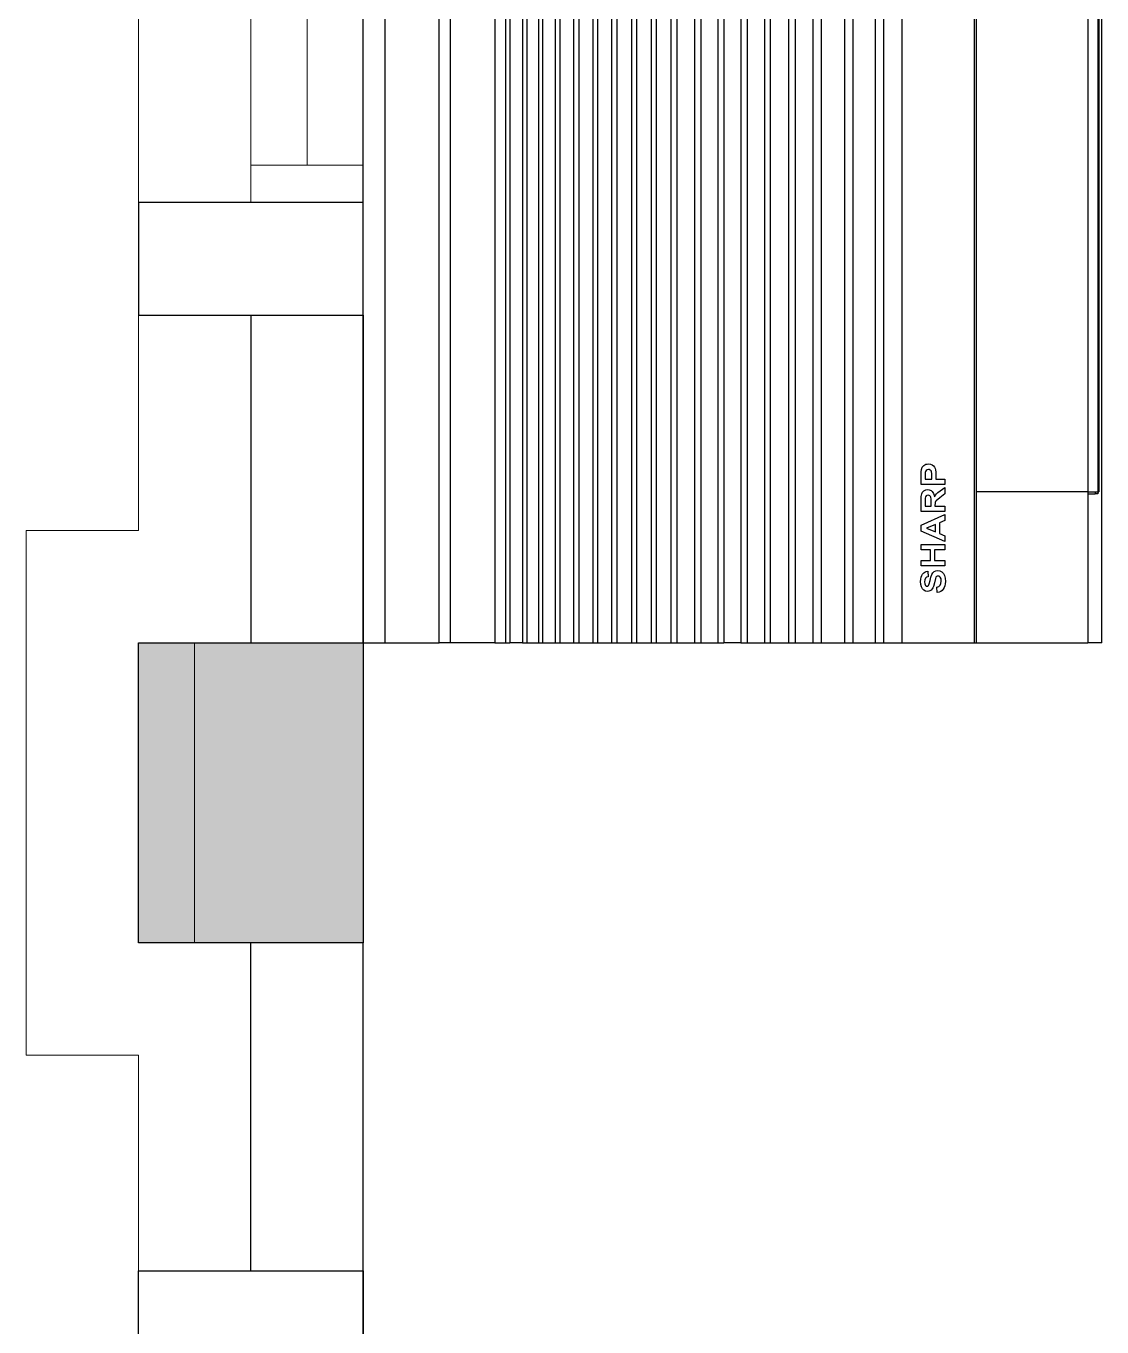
# Model space of a CAD drawing. Header units: inches. Extents: x 14 to 94880, y -4 to 65361.
# Drawn here: x 18765 to 20201, y 37236 to 38971 of the extents above; entities that cross this region are included whole.
import ezdxf

# ---------------------------------------------------------------- set-up
doc = ezdxf.new("R2010")
doc.units = ezdxf.units.IN
doc.header["$MEASUREMENT"] = 0
for name, color, linetype, lineweight in [('COLUMN', 8, 'Continuous', 30), ('LW', 8, 'Continuous', 20), ('wall', 8, 'Continuous', 30), ('WIN', 8, 'Continuous', 18)]:
    doc.layers.add(name, color=color, linetype=linetype, lineweight=lineweight)
doc.layers.add('Edges', color=7, linetype='Continuous')

# ---------------------------------------------------------------- blocks, each defined once
blk = doc.blocks.new('air con')
at = {"layer": 'Edges'}
for p, q in [((71.402, 41.898), (152.402, 41.898)), ((71.402, 41.898), (71.402, 41.095)), ((71.402, 41.095), (152.402, 41.095)), ((71.402, 41.095), (71.402, 39.122)), ((71.402, 39.122), (152.402, 39.122)), ((71.402, 38.724), (71.402, 39.122)), ((152.402, 38.724), (71.402, 38.724)), ((71.402, 37.092), (71.402, 38.724)), ((71.402, 37.092), (71.402, 36.701)), ((152.402, 37.092), (71.402, 37.092)), ((152.402, 36.701), (71.402, 36.701)), ((71.402, 36.701), (71.402, 36.542)), ((152.402, 36.542), (71.402, 36.542)), ((71.402, 36.078), (71.402, 36.542)), ((152.402, 36.078), (71.402, 36.078)), ((71.402, 36.078), (71.402, 35.914)), ((152.402, 35.914), (71.402, 35.914)), ((71.402, 35.914), (71.402, 35.493)), ((71.402, 35.493), (71.402, 35.34)), ((152.402, 35.493), (71.402, 35.493)), ((152.402, 35.34), (71.402, 35.34)), ((71.402, 35.34), (71.402, 34.877)), ((152.402, 34.877), (71.402, 34.877)), ((71.402, 34.877), (71.402, 34.709)), ((152.402, 34.709), (71.402, 34.709)), ((71.402, 34.709), (71.402, 34.207)), ((152.402, 34.207), (71.402, 34.207)), ((71.402, 34.207), (71.402, 34.022)), ((71.402, 34.022), (71.402, 33.51)), ((152.402, 34.022), (71.402, 34.022)), ((152.402, 33.51), (71.402, 33.51)), ((71.402, 33.51), (71.402, 33.335)), ((152.402, 33.335), (71.402, 33.335)), ((71.402, 33.335), (71.402, 32.826)), ((152.402, 32.826), (71.402, 32.826)), ((71.402, 32.826), (71.402, 32.625)), ((152.402, 32.625), (71.402, 32.625)), ((71.402, 32.625), (71.402, 32.098)), ((152.402, 32.098), (71.402, 32.098)), ((71.402, 32.098), (71.402, 31.911)), ((152.402, 31.911), (71.402, 31.911)), ((71.402, 31.911), (71.402, 31.378)), ((152.402, 31.378), (71.402, 31.378)), ((71.402, 31.378), (71.402, 31.189)), ((152.402, 31.189), (71.402, 31.189)), ((71.402, 31.189), (71.402, 30.654)), ((152.402, 30.654), (71.402, 30.654)), ((71.402, 30.654), (71.402, 30.439)), ((152.402, 30.439), (71.402, 30.439)), ((71.402, 30.439), (71.402, 29.791)), ((152.402, 29.791), (71.402, 29.791)), ((71.402, 29.791), (71.402, 29.562)), ((71.402, 29.562), (71.402, 28.935)), ((152.402, 29.562), (71.402, 29.562)), ((152.402, 28.935), (71.402, 28.935)), ((71.402, 28.935), (71.402, 28.714)), ((152.402, 28.714), (71.402, 28.714)), ((71.402, 28.092), (71.402, 28.714)), ((152.402, 28.092), (71.402, 28.092)), ((71.402, 28.092), (71.402, 27.871)), ((71.402, 27.871), (71.402, 27.226)), ((152.402, 27.871), (71.402, 27.871)), ((152.402, 27.226), (71.402, 27.226)), ((71.402, 27.226), (71.402, 27.024)), ((71.402, 27.024), (71.402, 26.349)), ((152.402, 27.024), (71.402, 27.024)), ((152.402, 26.349), (71.402, 26.349)), ((71.402, 26.349), (71.402, 26.117)), ((152.402, 26.117), (71.402, 26.117)), ((71.402, 26.117), (71.402, 25.469)), ((152.402, 25.469), (71.402, 25.469)), ((71.402, 25.469), (71.402, 25.162)), ((152.402, 25.162), (71.402, 25.162)), ((71.402, 25.162), (71.402, 24.304)), ((152.402, 24.304), (71.402, 24.304)), ((71.402, 24.304), (71.402, 24.002)), ((152.402, 24.002), (71.402, 24.002)), ((71.402, 24.002), (71.402, 23.184)), ((71.402, 23.184), (71.402, 22.883)), ((152.402, 23.184), (71.402, 23.184)), ((152.402, 22.883), (71.402, 22.883)), ((71.402, 22.883), (71.402, 22.213)), ((152.402, 22.213), (71.402, 22.213)), ((71.402, 22.213), (71.402, 19.568)), ((73.294, 21.346), (73.326, 21.406)), ((73.326, 21.406), (73.378, 21.457)), ((73.378, 21.457), (73.448, 21.494)), ((73.448, 21.494), (73.537, 21.517)), ((73.537, 21.517), (73.642, 21.525)), ((73.642, 21.525), (73.729, 21.52)), ((73.729, 21.52), (73.804, 21.507)), ((73.804, 21.507), (73.868, 21.484)), ((73.868, 21.484), (73.921, 21.453)), ((73.921, 21.453), (73.962, 21.414)), ((73.962, 21.414), (73.992, 21.369)), ((74.215, 20.639), (74.215, 21.51)), ((74.215, 21.51), (74.413, 21.51)), ((74.413, 21.51), (74.413, 21.167)), ((74.802, 21.167), (74.802, 21.51)), ((74.802, 21.51), (75.001, 21.51)), ((75.001, 21.51), (75.001, 20.639)), ((75.106, 20.639), (75.489, 21.51)), ((75.489, 21.51), (75.699, 21.51)), ((75.699, 21.51), (76.093, 20.639)), ((76.199, 20.639), (76.199, 21.51)), ((76.199, 21.51), (76.616, 21.51)), ((76.616, 21.51), (76.752, 21.504)), ((76.752, 21.504), (76.845, 21.486)), ((76.845, 21.486), (76.91, 21.454)), ((76.91, 21.454), (76.96, 21.403)), ((76.96, 21.403), (76.992, 21.338)), ((77.19, 20.639), (77.19, 21.51)), ((77.19, 21.51), (77.508, 21.51)), ((77.508, 21.51), (77.658, 21.506)), ((77.658, 21.506), (77.744, 21.497)), ((77.744, 21.497), (77.822, 21.465)), ((77.822, 21.465), (77.886, 21.411)), ((77.886, 21.411), (77.911, 21.376)), ((73.247, 20.922), (73.441, 20.939)), ((73.262, 20.853), (73.247, 20.922)), ((73.283, 21.282), (73.294, 21.346)), ((73.289, 21.232), (73.283, 21.282)), ((73.306, 21.186), (73.289, 21.232)), ((73.334, 21.144), (73.306, 21.186)), ((73.374, 21.106), (73.334, 21.144)), ((73.412, 21.082), (73.374, 21.106)), ((73.462, 21.059), (73.412, 21.082)), ((73.441, 20.939), (73.467, 20.864)), ((73.598, 21.02), (73.462, 21.059)), ((73.481, 21.324), (73.473, 21.293)), ((73.473, 21.293), (73.48, 21.265)), ((73.48, 21.265), (73.502, 21.241)), ((73.504, 21.347), (73.481, 21.324)), ((73.502, 21.241), (73.567, 21.212)), ((73.563, 21.371), (73.504, 21.347)), ((73.64, 21.379), (73.563, 21.371)), ((73.567, 21.212), (73.685, 21.182)), ((73.757, 20.982), (73.598, 21.02)), ((73.713, 21.372), (73.64, 21.379)), ((73.685, 21.182), (73.811, 21.152)), ((73.766, 21.35), (73.713, 21.372)), ((73.8, 20.965), (73.757, 20.982)), ((73.8, 21.311), (73.766, 21.35)), ((73.82, 21.253), (73.8, 21.311)), ((73.828, 20.944), (73.8, 20.965)), ((73.811, 21.152), (73.899, 21.12)), ((74.019, 21.261), (73.82, 21.253)), ((73.843, 20.92), (73.828, 20.944)), ((73.848, 20.892), (73.843, 20.92)), ((73.899, 21.12), (73.961, 21.081)), ((73.961, 21.081), (74.008, 21.031)), ((73.992, 21.369), (74.011, 21.318)), ((74.008, 21.031), (74.037, 20.968)), ((74.011, 21.318), (74.019, 21.261)), ((74.037, 20.968), (74.047, 20.892)), ((74.413, 21.167), (74.802, 21.167)), ((74.802, 21.02), (74.413, 21.02)), ((74.413, 21.02), (74.413, 20.639)), ((74.802, 20.639), (74.802, 21.02)), ((75.592, 21.306), (75.459, 20.983)), ((75.459, 20.983), (75.727, 20.983)), ((75.727, 20.983), (75.592, 21.306)), ((76.552, 21.362), (76.397, 21.362)), ((76.397, 21.362), (76.397, 21.141)), ((76.397, 21.141), (76.544, 21.141)), ((76.437, 21.002), (76.397, 21.002)), ((76.397, 21.002), (76.397, 20.639)), ((76.496, 21), (76.437, 21.002)), ((76.537, 20.993), (76.496, 21)), ((76.568, 20.979), (76.537, 20.993)), ((76.544, 21.141), (76.66, 21.144)), ((76.697, 21.359), (76.552, 21.362)), ((76.597, 20.956), (76.568, 20.979)), ((76.702, 20.828), (76.597, 20.956)), ((76.66, 21.144), (76.722, 21.152)), ((76.74, 21.347), (76.697, 21.359)), ((76.722, 21.152), (76.754, 21.167)), ((76.772, 21.325), (76.74, 21.347)), ((76.804, 21.034), (76.743, 21.023)), ((76.743, 21.023), (76.802, 20.988)), ((76.754, 21.167), (76.778, 21.189)), ((76.791, 21.294), (76.772, 21.325)), ((76.778, 21.189), (76.793, 21.218)), ((76.798, 21.254), (76.791, 21.294)), ((76.793, 21.218), (76.798, 21.254)), ((76.802, 20.988), (76.849, 20.95)), ((76.856, 21.052), (76.804, 21.034)), ((76.849, 20.95), (76.899, 20.895)), ((76.901, 21.075), (76.856, 21.052)), ((76.938, 21.104), (76.901, 21.075)), ((76.966, 21.138), (76.938, 21.104)), ((76.986, 21.176), (76.966, 21.138)), ((76.999, 21.219), (76.986, 21.176)), ((76.992, 21.338), (77.003, 21.266)), ((77.003, 21.266), (76.999, 21.219)), ((77.388, 21.362), (77.388, 21.115)), ((77.484, 21.362), (77.388, 21.362)), ((77.388, 21.115), (77.497, 21.115)), ((77.518, 20.967), (77.388, 20.967)), ((77.388, 20.967), (77.388, 20.639)), ((77.627, 21.356), (77.484, 21.362)), ((77.497, 21.115), (77.595, 21.119)), ((77.637, 20.97), (77.518, 20.967)), ((77.595, 21.119), (77.654, 21.129)), ((77.671, 21.343), (77.627, 21.356)), ((77.724, 20.98), (77.637, 20.97)), ((77.654, 21.129), (77.689, 21.146)), ((77.707, 21.318), (77.671, 21.343)), ((77.689, 21.146), (77.716, 21.172)), ((77.731, 21.283), (77.707, 21.318)), ((77.716, 21.172), (77.733, 21.203)), ((77.776, 20.995), (77.724, 20.98)), ((77.738, 21.239), (77.731, 21.283)), ((77.733, 21.203), (77.738, 21.239)), ((77.827, 21.021), (77.776, 20.995)), ((77.873, 21.058), (77.827, 21.021)), ((77.91, 21.107), (77.873, 21.058)), ((77.935, 21.168), (77.91, 21.107)), ((77.911, 21.376), (77.929, 21.336)), ((77.929, 21.336), (77.939, 21.291)), ((77.943, 21.242), (77.935, 21.168)), ((77.939, 21.291), (77.943, 21.242)), ((73.287, 20.793), (73.262, 20.853)), ((73.322, 20.742), (73.287, 20.793)), ((73.367, 20.7), (73.322, 20.742)), ((73.422, 20.666), (73.367, 20.7)), ((73.488, 20.642), (73.422, 20.666)), ((73.467, 20.864), (73.511, 20.812)), ((73.565, 20.628), (73.488, 20.642)), ((73.511, 20.812), (73.574, 20.782)), ((73.653, 20.623), (73.565, 20.628)), ((73.574, 20.782), (73.655, 20.772)), ((73.771, 20.631), (73.653, 20.623)), ((73.655, 20.772), (73.739, 20.781)), ((73.739, 20.781), (73.8, 20.808)), ((73.867, 20.655), (73.771, 20.631)), ((73.8, 20.808), (73.836, 20.847)), ((73.836, 20.847), (73.848, 20.892)), ((73.943, 20.695), (73.867, 20.655)), ((74, 20.752), (73.943, 20.695)), ((74.035, 20.82), (74, 20.752)), ((74.047, 20.892), (74.035, 20.82)), ((74.413, 20.639), (74.215, 20.639)), ((75.001, 20.639), (74.802, 20.639)), ((75.317, 20.639), (75.106, 20.639)), ((75.398, 20.837), (75.317, 20.639)), ((75.791, 20.837), (75.398, 20.837)), ((75.877, 20.639), (75.791, 20.837)), ((76.093, 20.639), (75.877, 20.639)), ((76.397, 20.639), (76.199, 20.639)), ((76.845, 20.639), (76.702, 20.828)), ((77.082, 20.639), (76.845, 20.639)), ((76.899, 20.895), (76.962, 20.809)), ((76.962, 20.809), (77.082, 20.639)), ((77.388, 20.639), (77.19, 20.639)), ((152.402, 19.568), (71.402, 19.568)), ((71.402, 19.568), (71.402, 19.493)), ((152.402, 19.493), (71.402, 19.493)), ((71.402, 19.493), (71.402, 15.42)), ((76.921, 15.42), (76.921, 19.493)), ((76.921, 18.47), (76.921, 18.812)), ((76.921, 18.133), (76.921, 18.47)), ((76.921, 17.803), (76.921, 18.133)), ((76.921, 17.48), (76.921, 17.803)), ((76.921, 17.163), (76.921, 17.48)), ((76.921, 16.853), (76.921, 17.163)), ((76.921, 16.551), (76.921, 16.853)), ((76.921, 16.256), (76.921, 16.551)), ((76.921, 15.969), (76.921, 16.256)), ((76.921, 15.69), (76.921, 15.969)), ((76.921, 15.42), (76.921, 15.69)), ((76.855, 15.42), (71.402, 15.42)), ((71.402, 14.898), (71.402, 15.42)), ((76.921, 15.42), (76.855, 15.42)), ((76.855, 15.42), (76.855, 15.142)), ((76.921, 15.42), (76.921, 15.142)), ((146.421, 15.42), (76.921, 15.42)), ((71.402, 14.898), (152.402, 14.898)), ((76.921, 15.142), (76.855, 15.142)), ((76.855, 15.051), (76.855, 15.142)), ((76.921, 15.051), (76.855, 15.051)), ((76.921, 15.142), (76.921, 15.051)), ((146.421, 15.051), (76.921, 15.051)), ((76.921, 15.051), (76.921, 15.012)), ((146.421, 15.012), (76.921, 15.012))]:
    blk.add_line(p, q, dxfattribs=at)
blk = doc.blocks.new('1.5HP AIR CONDITION')
at = {"xscale": 36.51607049631966, "yscale": 36.51607049631966, "zscale": 36.51607049631966}
blk.add_blockref('air con', (-4086.2, -544), dxfattribs=at)

msp = doc.modelspace()

# ---------------------------------------------------------------- linework, layer by layer
at = {"layer": 'COLUMN'}
msp.add_lwpolyline([(18915.2, 38148.4), (19215.2, 38148.4), (19215.2, 37748.4), (18915.2, 37748.4)], close=True, dxfattribs=at)
msp.add_solid([(18915.2, 38148.4), (19215.2, 38148.4), (18915.2, 37748.4), (19215.2, 37748.4)], dxfattribs=at)
at = {"layer": 'LW'}
msp.add_line((18915.2, 38735.9), (18915.2, 40535.9), dxfattribs=at)
for points in [[(18915.2, 38585.9), (18915.2, 38298.4), (18765.2, 38298.4), (18765.2, 37598.4), (18915.2, 37598.4), (18915.2, 37310.9)], [(19065.2, 38148.4), (18990.2, 38148.4), (18990.2, 37748.4), (19065.2, 37748.4)]]:
    msp.add_lwpolyline(points, dxfattribs=at)
at = {"layer": 'wall'}
for p, q in [((19065.2, 38585.9), (19065.2, 38148.4)), ((19215.2, 38585.9), (19215.2, 38148.4)), ((19065.2, 37310.9), (19065.2, 37748.4)), ((19215.2, 37160.9), (19215.2, 37748.4))]:
    msp.add_line(p, q, dxfattribs=at)
for points in [[(19215.2, 38585.9), (19215.2, 38735.9), (18915.2, 38735.9), (18915.2, 38585.9)], [(19215.2, 37310.9), (19215.2, 37160.9), (18915.2, 37160.9), (18915.2, 37310.9)]]:
    msp.add_lwpolyline(points, close=True, dxfattribs=at)
at = {"layer": 'WIN'}
for p, q in [((19215.2, 40535.9), (19215.2, 38735.9)), ((19065.2, 40510.9), (19065.2, 38760.9)), ((19140.2, 38785.9), (19140.2, 39319.3))]:
    msp.add_line(p, q, dxfattribs=at)
msp.add_lwpolyline([(19065.2, 38735.9), (19065.2, 38785.9), (19215.2, 38785.9), (19215.2, 38735.9)], close=True, dxfattribs=at)

# ---------------------------------------------------------------- block references
at = {"rotation": 90}
msp.add_blockref('1.5HP AIR CONDITION', (20201.1, 39627.3), dxfattribs=at)

doc.saveas('drawing.dxf')
